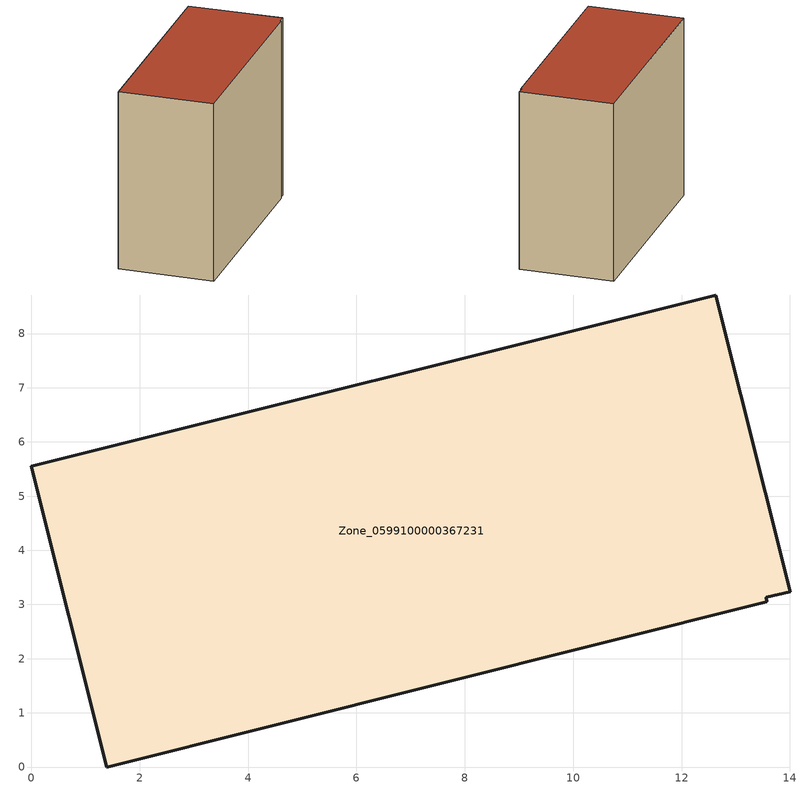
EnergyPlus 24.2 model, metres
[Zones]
Zone_0599100000367231
 floor ground (C_G): 14.01,3.24 13.56,3.13 13.58,3.05 1.39,0 0,5.55 12.63,8.71 z0
 wall outside (C_F): 14.01,3.24 12.63,8.71 0,5.55 1.39,0 13.58,3.05 13.56,3.13 14.01,3.24 z0:11
 roof outside (C_R): 13.56,3.13 14.01,3.24 12.63,8.71 0,5.55 1.39,0 13.58,3.05 z11
[BUILDING]
Pand.0599100000367231: North Axis=0; Terrain=City; Loads Convergence Tolerance Value=0.04; Temperature Convergence Tolerance Value=0.4; Solar Distribution=FullExterior; Maximum Number of Warmup Days=25; Minimum Number of Warmup Days=1
[Site:Location]
Rotterdam.The.Hague.AP_ZH_NLD Design_Conditions: Latitude=51.96; Longitude=4.45; Time Zone=1; Elevation=-4.5
[SITE:GROUNDTEMPERATURE:BUILDINGSURFACE]
18, 18, 18, 18, 18, 18, 18, 18, 18, 18, 18, 18
[MATERIAL] Thermal Absorptance=0.9; Solar Absorptance=0.7; Visible Absorptance=0.7
Name | Roughness | Thickness | Conductivity | Density | Specific Heat
G.TC.1992-2005 | MediumSmooth | 0.15 | 0.06 | 540 | 1210
F.TC.1992-2005 | Rough | 0.3 | 0.12 | 1920 | 840
R.TC.1992-2005 | MediumRough | 0.2 | 0.08 | 1500 | 1000
[CONSTRUCTION]
C_G: G.TC.1992-2005
C_F: F.TC.1992-2005
C_R: R.TC.1992-2005
[ZONE]
Zone_0599100000367231: Type=1; Multiplier=1; Ceiling Height=Autocalculate; Volume=Autocalculate; Floor Area=autocalculate; Part of Total Floor Area=Yes
[ZONEINFILTRATION:DESIGNFLOWRATE]
Infil_Zone_0599100000367231: Zone or ZoneList or Space or SpaceList=Zone_0599100000367231; Schedule=AlwaysOn; Design Flow Rate Calculation Method=Flow/Area; Flow Rate per Floor Area=0.0015; Constant Term Coefficient=1; Temperature Term Coefficient=0; Velocity Term Coefficient=0; Velocity Squared Term Coefficient=0
[HVACTEMPLATE:ZONE:IDEALLOADSAIRSYSTEM]
Zone_0599100000367231: Maximum Heating Supply Air Temperature=50; Minimum Cooling Supply Air Temperature=13; Maximum Heating Supply Air Humidity Ratio=0.0156; Minimum Cooling Supply Air Humidity Ratio=0.0077; Heating Limit=NoLimit; Cooling Limit=NoLimit; Dehumidification Control Type=ConstantSensibleHeatRatio; Cooling Sensible Heat Ratio=0.7; Dehumidification Setpoint=60; Humidification Control Type=None; Humidification Setpoint=30; Outdoor Air Method=None; Outdoor Air Flow Rate per Person=0.00944; Outdoor Air Flow Rate per Zone Floor Area=0; Outdoor Air Flow Rate per Zone=0; Demand Controlled Ventilation Type=None; Outdoor Air Economizer Type=NoEconomizer; Heat Recovery Type=None; Sensible Heat Recovery Effectiveness=0.7; Latent Heat Recovery Effectiveness=0.65
[ZONECONTROL:THERMOSTAT]
ThermostatControl_Zone_0599100000367231: Zone or ZoneList=Zone_0599100000367231; Control Type Schedule=DualSetpointControlType; Control 1=Thermostat_Zone_0599100000367231; Temperature Difference Between Cutout And Setpoint=0
[THERMOSTATSETPOINT:DUALSETPOINT]
Thermostat_Zone_0599100000367231: Heating Setpoint Temperature Schedule=HeatingSetpoint_Zone_0599100000367231; Cooling Setpoint Temperature Schedule=CoolingSetpoint_Zone_0599100000367231
[SCHEDULE:COMPACT]
HeatingSetpoint_Zone_0599100000367231: Through: 12/31, For: AllDays, Until: 24:00, 21
CoolingSetpoint_Zone_0599100000367231: Through: 12/31, For: AllDays, Until: 24:00, 24
DualSetpointControlType: Through: 12/31, For: AllDays, Until: 24:00, 4
AlwaysOn: Through: 12/31, For: AllDays, Until: 24:00, 1
